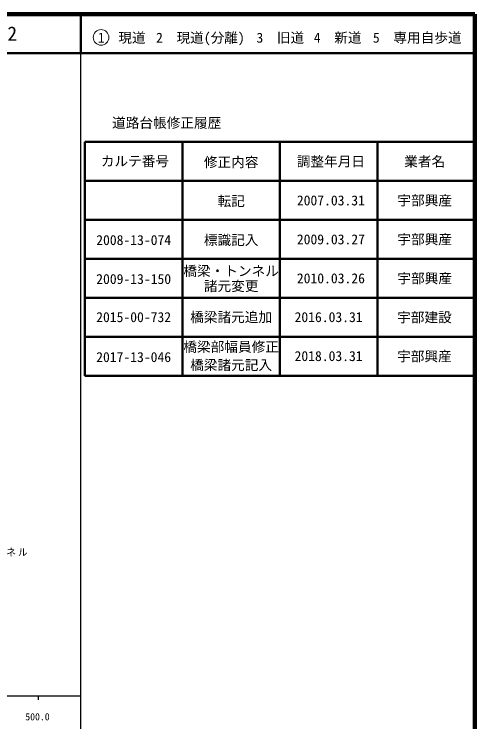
# Model space of a CAD drawing. Units: millimetres on the paper, enlarged 1000 times. Extents: x 40000 to 680000, y 20000 to 380000.
# Drawn here: x 561864 to 680000, y 198357 to 380000 of the extents above; entities that cross this region are included whole.
import ezdxf
from ezdxf.enums import TextEntityAlignment as Align

# ---------------------------------------------------------------- set-up
doc = ezdxf.new("R2010")
doc.units = ezdxf.units.MM
doc.header["$LTSCALE"] = 1000
for name, color, linetype, lineweight in [('M-STR-HTXT', 7, 'Continuous', 13), ('M-TTL', 2, 'Continuous', 140), ('M-TTL-BAND', 7, 'Continuous', 25), ('M-TTL-FRAM', 2, 'Continuous', 50), ('M-TTL-LINE', 7, 'Continuous', 50), ('M-TTL-TXT', 7, 'Continuous', 13)]:
    doc.layers.add(name, color=color, linetype=linetype, lineweight=lineweight)
doc.styles.add('ＭＳ ゴシック', font='')
doc.styles.get('ＭＳ ゴシック').set_extended_font_data('MS Gothic')

msp = doc.modelspace()

# ---------------------------------------------------------------- linework, layer by layer
at = {"layer": 'M-TTL'}
for p, q in [((680000, 380000), (40000, 380000)), ((680000, 20000), (680000, 380000))]:
    msp.add_line(p, q, dxfattribs=at)
at = {"layer": 'M-TTL-BAND'}
for p, q in [((579000, 20000), (579000, 370000)), ((40000, 205000), (579000, 205000)), ((568000, 205000), (568000, 204000))]:
    msp.add_line(p, q, dxfattribs=at)
at = {"layer": 'M-TTL-FRAM'}
for p, q in [((580000, 347197), (580000, 287197)), ((580000, 347197), (680000, 347197)), ((580000, 287197), (680000, 287197))]:
    msp.add_line(p, q, dxfattribs=at)
at = {"layer": 'M-TTL-LINE'}
for p, q in [((579000, 380000), (579000, 370000)), ((40000, 370000), (680000, 370000)), ((605000, 347197), (605000, 287197)), ((630000, 347197), (630000, 287197)), ((655000, 347197), (655000, 287197)), ((580000, 337197), (680000, 337197)), ((580000, 327197), (680000, 327197)), ((580000, 317197), (680000, 317197)), ((580000, 307197), (680000, 307197)), ((580000, 297197), (680000, 297197))]:
    msp.add_line(p, q, dxfattribs=at)
at = {"layer": 'M-TTL-TXT'}
msp.add_circle((584147, 374034), 2000, dxfattribs=at)

# ---------------------------------------------------------------- texts
at = {"layer": 'M-STR-HTXT', "insert": (547815, 240768), "char_height": 1833, "attachment_point": 7, "style": 'ＭＳ ゴシック'}
msp.add_mtext('\\T1.2;白潟トンネル', dxfattribs=at)
at = {"layer": 'M-TTL-BAND', "style": 'ＭＳ ゴシック'}
msp.add_text('500.0', height=1833, dxfattribs=at).set_placement((567844, 198195), align=Align.BOTTOM_CENTER)
at = {"layer": 'M-TTL-TXT', "style": 'ＭＳ ゴシック'}
for s, height, p in [('2', 3666, (561372, 375000)), ('1\u3000現道', 2566, (589448, 373958)), ('2\u3000現道(分離)', 2566, (609619, 373958)), ('3\u3000旧道', 2566, (630121, 373958)), ('4\u3000新道', 2566, (644824, 373958)), ('5\u3000専用自歩道', 2566, (665228, 373958)), ('道路台帳修正履歴', 2566, (600968, 352113)), ('カルテ番号', 2566, (592839, 342277)), ('修正内容', 2566, (617509, 342023)), ('調整年月日', 2566, (643089, 342197)), ('業者名', 2566, (667134, 342197)), ('転記', 2566, (617509, 332023)), ('2007.03.31', 2566, (643089, 332197)), ('宇部興産', 2566, (667134, 332197)), ('標識記入', 2566, (617509, 322023)), ('2009.03.27', 2566, (643089, 322197)), ('宇部興産', 2566, (667134, 322197)), ('2008-13-074', 2566, (592509, 322023)), ('橋梁・トンネル', 2566, (617509, 314079)), ('2009-13-150', 2566, (592509, 312023)), ('2010.03.26', 2566, (643089, 312197)), ('宇部興産', 2566, (667134, 312197)), ('諸元変更', 2566, (617509, 310211)), ('2015-00-732', 2566, (592500, 302245)), ('橋梁諸元追加', 2566, (617500, 302245)), ('2016.03.31', 2566, (642500, 302245)), ('宇部建設', 2566, (667077, 302189)), ('橋梁部幅員修正', 2566, (617500, 294624)), ('2017-13-046', 2566, (592500, 291989)), ('2018.03.31', 2566, (642500, 292245)), ('宇部興産', 2566, (667077, 292189)), ('橋梁諸元記入', 2566, (617500, 289947))]:
    msp.add_text(s, height=height, dxfattribs=at).set_placement(p, align=Align.MIDDLE_CENTER)

doc.saveas('drawing.dxf')
